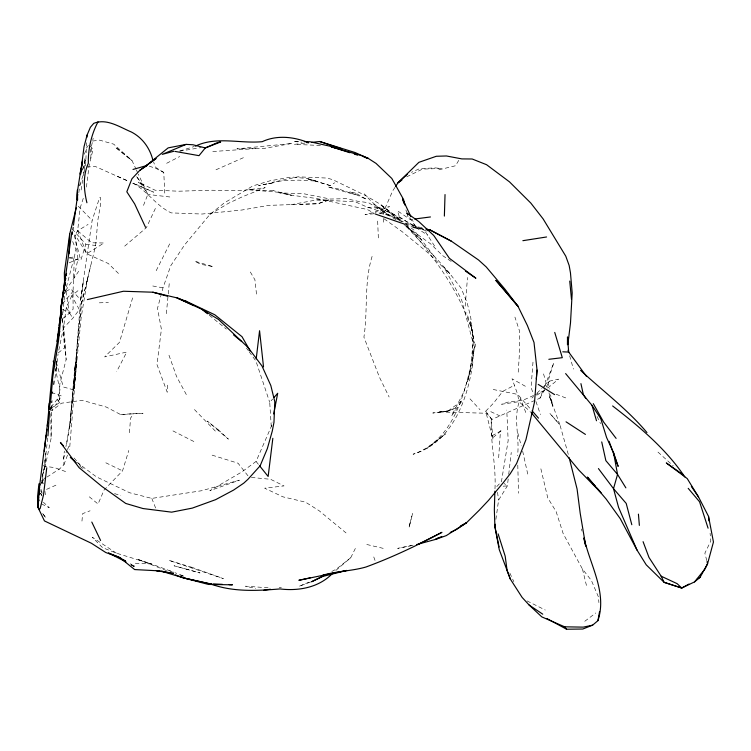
<?xml version="1.0" encoding="UTF-8"?>
<svg xmlns="http://www.w3.org/2000/svg" width="751" height="751" viewBox="0 0 751 751"><rect width="100%" height="100%" fill="white"/><g stroke="black" fill="none" stroke-linecap="round" stroke-linejoin="round"><path stroke-width="0.56" stroke-dasharray="3.75 2.82" d="M50.796 408.384L59.564 402.602L59.836 383.968L66.144 359.532L64.624 336.495L62.474 319.269M525.756 412.506L520.565 398.443C512.37 416.561 519.974 436.547 517.533 455.726M42.112 476.463L44.384 467.854L44.581 458.823M45.558 452.928L45.22 466.371L42.385 476.003M65.59 471.553L54.485 467.582L45.22 466.371L51.077 438.453L52.016 400.64M46.956 477.063L59.789 468.746L63.91 464.822L63.675 454.421L64.624 451.116M85.633 165.887L86.562 142.728M494.965 488.835C496.204 465.592 490.365 442.724 491.276 419.509L492.9 439.241L485.7 411.201L493.426 403.268L502.785 391.346L514.764 385.085M167.473 385.122L167.22 392.21L156.997 364.61L161.399 329.229L157.494 308.37L163.005 287.811L170.74 265.77L184.53 244.995L209.792 214.542L224.098 203.033L252.89 185.901L270.088 180.784L291.613 176.983L306.774 178.494L316.603 181.057L298.325 180.127L282.611 180.756L272.388 182.324L297.969 176.823L326.92 178.062L332.562 179.592L365.737 195.626L381.198 204.788L402.142 221.254M62.615 318.621L69.374 313.289L73.1 309.196L73.044 291.332L74.387 256.626L75.889 249.407L72.152 240.282M56.541 361.287L56.025 371.341L53.584 386.54M56.616 360.865L56.025 371.341L58.052 353.984M74.959 365.69L69.683 427.385L73.626 389.863L74.959 365.69L75.447 366.469L69.683 427.385L65.9 446.714M90.749 158.311L91.491 146.314M518.228 372.186L519.26 356.124L519.345 330.431L514.914 317.063M498.664 457.763L500.457 430.699M74.124 388.924L78.095 335.256L81.831 302.306L87.67 278.264L81.192 317.279L74.124 388.924L76.79 360.236L69.552 449.586M532.985 362.132L531.079 387.403L533.332 393.928M66.06 291.313L70.707 288.825L80.535 299.771L83.314 281.09L75.447 366.469L80.535 299.771L92.138 220.362L99.47 198.076L100.324 197.26L100.484 204.901L97.883 219.968L95.63 245.493L81.831 302.306M129.435 432.764L130.561 418.091L133.772 413.632L143.047 413.257L120.629 414.561L106.304 407.061L82.159 400.292L61.422 403.221L51.735 410.778L61.573 396.002L52.232 392.754M465.179 306.155L467.507 277.476M81.962 521.11L82.61 513.646L90.111 510.783M76.358 355.636L69.899 423.029L66.529 444.517M166.337 313.711L168.13 295.077M168.243 293.913L169.473 281.099M62.07 320.996L62.295 318.734M62.849 313.073L64.633 294.955M64.746 293.819L64.962 291.557M51.641 402.902L51.875 400.612M52.561 393.768L52.786 391.478M53.471 384.634L53.931 380.062M118.47 273.477L108.36 263.535L86.74 253.763L77.672 230.773L80.122 208.074L84.018 195.992M44.384 467.854L47.726 437.673M508.192 478.969L507.394 485.888L498.598 500.11L495.857 519.636M508.727 474.35L511.253 452.421M86.431 187.093L89.153 165.154L93.077 149.271L89.519 145.347M78.827 192.688L79.597 187.008M79.756 185.882L80.066 183.61M71.777 295.753L66.332 307.506L63.478 327.98L58.221 352.923L64.323 348.098L63.478 327.98L72.772 318.293L79.362 309.647L71.777 295.753L78.292 290.412M50.721 409.699L51.528 404.038M81.117 190.003L82.666 179.987M83.352 175.546L84.732 166.647L84.384 156.846M42.3 479.044L43.877 469.553L43.765 465.179M92.777 140.324L93.162 138.175M76.865 462.306L96.494 476.913L129.679 492.759L151.815 498.411L201.672 490.722L239.362 480.18L209.848 490.703L241.803 471.957L256.072 461.433L271.261 426.549L272.153 421.959M372.111 256.391C363.86 282.686 368.037 310.332 363.916 337.152L379.48 377.302L389.14 397.026M73.955 278.077L77.944 258.879L74.987 234.744L77.672 230.773L88.083 224.427M90.064 152.584L92.533 141.441M41.371 483.456L42.122 480.105L44.112 477.598M87.332 279.992L90.608 265.394M64.727 293.453L74.387 256.626L68.839 258.325M82.497 170.299L85.783 158.649L82.685 169.388M89.303 496.805L98.052 504.015L104.098 490.009L122.535 470.858L128.787 450.487M79.859 185.478L85.267 168.083M69.017 257.64L80.742 260.494L85.849 244.216L72.847 229.759M132.627 297.875L119.437 342.39L104.624 356.903L126.722 352.106L116.64 371.614M84.394 154.255L86.515 147.966L88.383 145.431M50.918 407.108L57.16 399.429L60.146 390.558L55.292 368.61M63.91 464.822L67.534 455.031M544.588 386.699L553.816 362.733L548.042 381.086L549.544 389.065M143.497 205.408L147.825 194.434L138.297 174.11M448.187 410.975L432.801 413.022L448 411.032L456.045 407.877L448.187 410.975L438.34 411.923L486.761 413.257L491.83 419.48L539.969 398.152L544.165 387.741M63.291 458.683L66.97 450.609M67.421 449.605L69.261 445.568M155.391 208.421L146.389 227.656L123.765 246.919M335.8 570.488L350.736 557.74L356.087 546.972M156.18 270.707L170.759 241.719M539.969 398.152L545.564 388.136M546.118 387.14L549.479 381.132L558.462 379.142L546.174 389.394M458.748 160.339L455.557 165.736L437.298 170.186M41.399 483.259L43.849 479.42M395.035 187.309L392.67 190.923L383.085 212.843L383.31 217.33M65.619 290.59L78.677 271.271M62.549 303.733L73.044 291.332M271.261 426.549L269.731 402.367L272.622 399.063M496.768 486.629L501.461 481.598L508.164 440.555L506.765 410.046M531.915 398.039L533.595 396.425M536.937 393.205L541.95 388.38M542.785 387.572L549.479 381.132M350.736 557.74L336.307 569.155L331.153 571.783M584.766 621.302L595.796 612.966M448 411.032L462.456 400.349L451.482 416.063L463.761 392.078L472.764 363.409L474.031 342.606L470.642 316.819L467.16 302.841L461.189 288.253L449.783 273.599L439.166 261.526L405.54 225.638M406.666 176.842L422.484 169.097L441.372 168.515L435.251 167.895L419.743 168.609L411.435 172.345M330.29 185.61L306.774 178.494L330.29 185.61L334.683 182.775M42.122 480.105L45.989 477.674M209.792 214.542L228.285 203.39L242.282 196.818L265.169 187.666L240.254 190.745L211.303 190.228L178.785 191.205L155.119 190.219L138.25 182.108L143.366 185.882L136.635 176.391M536.693 395.214L544.344 390.689M166.628 163.314L179.742 156.518M533.632 395.43L523.025 400.255L508.108 402.085L501.602 404.254L518.875 401.691L530.309 411.557M534.693 394.951L544.231 390.604M69.13 262.878L77.944 258.879M310.698 581.941L298.964 586.353L310.482 581.574M55.931 485.174L44.741 490.187L45.473 495.228M215.978 169.782L243.408 157.691M374.045 213.735L365.005 214.626L375.171 212.035L389.609 206.272L383.085 212.843L379.696 213.181M328.666 199.71L317.945 203.737L268.849 205.361L241.972 210.008L202 214.035L171.237 212.89C156.17 205.924 146.999 190.613 132.608 182.887M179.724 151.007L194.199 146.511M413.144 545.188L397.683 548.361L411.388 545.658M290.919 204.732L316.706 199.897L329.304 200.048L317.945 203.737L299.818 204.281M179.742 151.167L201.174 147.571M92.664 141.047L99.63 140.146L113.739 144.173L132.016 160.583L135.884 168.909M412.496 219.283L410.253 219.574L397.495 210.824L400.33 219.902L389.929 215.678L375.171 212.035M304.671 143.188L294.298 144.352L321.954 145.534M279.194 587.658L281.381 587.451M120.629 414.561L133.772 413.632M212.786 151.524L255.884 148.567M503.142 486.188L507.394 485.888L504.005 483.437M86.712 166.947L95.602 166.591L128.59 181.366M99.301 302.822L108.426 302.531M298.776 141.545L293.247 141.451L302.052 142.192M135.311 563.231L151.533 564.029L173.979 572.328M316.706 199.897L355.016 201.69L367.596 207.295L373.285 208.919L390.642 216.128L368.488 202.667L357.851 201.277L346.371 198.668L330.356 199.043L304.333 193.861L279.503 192.838L291.304 195.222L316.011 198.395L367.286 209.482L374.214 213.265M268.098 587.798L245.502 586.184L255.753 588.493M251.35 477.439L270.576 479.298L284 485.916L264.643 488.188L282.874 496.824L305.573 502.175L319.147 510.746L346.042 532.919M367.596 207.295C388.962 207.013 404.751 223.188 423.883 229.768M169.839 196.978L147.825 194.434L136.485 176.391M85.849 244.216L95.63 245.493M423.883 229.243L411.661 227.45L423.808 228.698M152.772 285.99L163.005 287.811M493.2 389.497L517.721 394.416L531.548 410.224M366.788 544.494L384.822 548.746M73.626 389.863L63.309 386.972L55.874 360.658M422.062 227.816C399.804 222.718 379.133 211.547 364.357 193.824M116.358 553.14L92.345 537.284L102.54 547.639L116.358 553.14L151.533 564.029L137.161 559.138L167.088 570.798M212.111 455.144L238.048 463.226L249.088 477.214M427.019 231.092L411.229 226.117L405.052 223.263M180.315 575.059L184.727 576.477L175.058 572.741M114.565 493.576L120.845 495.716M149.242 166.112L156.264 168.571L163.774 172.467L164.863 195.035M556.078 394.237L565.794 397.936M117.222 176.335L128.505 181.141M132.72 183.197L153.598 192.162L135.687 184.202M490.778 411.661L500.419 416.157M41.512 503.949L49.256 507.667L43.398 502.288M105.825 462.785L122.535 470.858M527.052 600.913L545.273 610.028M131.162 564.452L134.26 566.019L130.355 563.776M172.955 430.896L194.997 442.095M169.679 570.676L173.678 572.75M525.381 386.286L512.032 378.776L517.721 394.416L518.875 401.691M395.937 219.649L387.122 214.476L373.782 204.479L390.098 213.134L401.128 221.292M62.549 309.196L69.374 313.289L65.741 289.586M163.774 172.467L155.551 167.342L153.626 162.103M131.049 564.808L135.828 567.794M130.956 564.696L135.781 567.747M399.513 216.936L427.826 235.26M451.201 261.432L442.649 255.622L430.661 243.887L409.492 228.717L404.573 224.361M384.061 218.804L402.151 231.665L426.54 251.547L449.783 273.599L443.738 266.924L461.565 299.602L473.074 342.813L470.417 370.074L467.526 382.09L475.561 343.545C466.906 383.845 457.791 439.1 413.078 454.233C452.121 442.686 467.451 399.898 472.764 363.409L472.304 331.304L470.267 321.635L474.031 342.606L472.304 331.304L466.812 312.801M405.765 223.967L413.923 230.069L436.331 259.226M405.521 224.633L407.277 225.967C434.36 257.293 459.584 291.426 472.304 331.304M209.257 315.232L226.38 329.107M400.443 221.376L380.579 204.92L396.34 216.354L401.691 221.733M77.672 230.773L91.697 242.789L103.985 243.005L86.74 253.763L74.987 234.744M404.705 225.103L421.724 240.01L404.751 224.812M657.96 452.083L673.29 465.855M79.456 465.733L82.779 468.746M78.32 206.253L92.138 220.362M194.453 409.558L216.945 432.754M470.013 398.837L480.002 409.727M568.3 454.411L559.88 424.7L549.882 413.397L558.875 423.902M74.011 457.96L83.079 468.314M256.072 461.433L258.907 464.972M43.136 514.322L46.036 517.983L41.934 512.529M540.87 468.784L547.761 497.885L556.134 511.609L563.175 533.604L582.447 569.051L591.366 580.41L598.481 597.036L598.894 602.621M57.16 399.429L59.564 402.602M485.7 411.201L491.83 419.48M246.45 348.032L248.487 350.83M249.163 351.759L255.95 361.053L269.731 402.367M425.432 231.852L435.664 247.717M409.746 217.687L416.298 228.135L412.383 219.818M66.332 307.506L72.772 318.293M250.318 271.993L254.918 279.757L256.617 295.209M40.507 493.294L41.652 495.247M40.404 493.163L42.056 496.007M38.113 497.904L40.385 501.94M40.526 490.563L42.159 493.567M186.323 394.594L176.56 376.476L168.862 354.885M597.045 416.42L600.556 423.677M509.882 573.163L513.844 581.668M136.363 169.942L137.818 173.068M151.815 498.411L155.936 508.831M373.754 556.923L375.96 562.931M559.88 424.7L549.112 395.345L552.755 406.169L550.614 394.763M40.892 489.154L42.075 492.365M535.961 401.541L540.467 414.599M405.906 209.923L406.573 212.101M406.901 213.19L408.225 217.555M581.377 528.986L582.044 531.192M569.643 355.767L573.435 369.098M543.546 373.895L547.357 387.253M548.943 392.811L552.755 406.169M42.009 480.208L43.22 484.648M517.796 432.97L521.241 445.831M74.255 235.251L80.742 260.494M706.757 560.593L704.87 553.168L710.812 541.03L710.089 533.201M42.291 480.33L43.107 483.616M582.447 569.051L586.841 587.057M522.668 451.191L528.094 475.693M497.528 492.243L498.598 500.11M62.258 319.278L66.144 359.532M383.367 218.457L383.601 222.934M377.659 221.066L378.448 240.254M517.786 465.104L518.537 493.238M50.739 407.023L51.077 438.453M409.971 523.419L408.91 528.019L412.599 513.449L409.971 523.419M445.371 433.994L427.047 448.206L445.371 433.994M501.001 430.896L493.294 437.317L491.342 436.134L501.001 430.896M266.962 183.854L258.522 185.563L273.88 182.728L266.962 183.854M291.707 143.497L263.47 148.529L236.931 148.867L291.707 143.497M273.242 190.641L248.074 189.684L280.01 192.397L291.304 195.222L273.242 190.641M212.42 266.474L200.63 264.277L194.64 261.141L212.42 266.474M338.739 189.036L327.727 186.877L355.476 194.781L338.739 189.036M355.861 193.26L349.684 191.73L366.788 199.484L355.861 193.26M187.403 569.427L174.035 565.785L200.029 572.957L187.403 569.427M191.852 567.305L168.797 560.302L223.385 578.617L191.852 567.305M218.438 429.938L207.248 421.076L228.379 439.128L218.438 429.938M129.36 158.367L115.288 147.177L132.016 160.583L129.36 158.367"/><path stroke-width="1.13" d="M567.446 344.671L567.493 336.927L568.685 352.078L586.428 376.326M44.844 446.394L44.891 444.141C50.448 406.554 50.261 368.178 59.808 331.304M494.89 491.154L494.346 509.676L494.89 526.526L499.237 549.572L510.323 579.049L522.105 597.392L529.117 605.015L541.8 616.89L564.686 626.822L583.236 627.132L592.642 625.151L597.927 620.655C607.399 592.295 589.948 564.968 584.043 537.829M444.367 216.091L445.033 194.565M68.989 253.725L69.655 234.199L76.273 207.858M121.559 558.725L118.63 557.045L105.816 552.539L91.415 543.273L44.45 520.922L37.822 507.085L39.559 486.141L44.891 444.141M61 318.142L61.197 314.763M49.237 403.371L48.843 409.661L50.627 400.762M57.085 341.198L61.291 310.116M47.951 435.88L49.566 411.417M86.938 137.245L87.088 135.058L90.411 127.238L93.753 123.361C106.604 118.048 119.672 127.116 131.331 131.988C142.418 137.686 149.815 148.06 152.857 160.01M426.305 229.017L430.548 230.228L451.445 241.231L478.537 259.977L486.254 266.971L505.17 289.445L517.993 306.305L527.409 325.568L534.008 342.475L537.04 370.074L534.562 401.804L525.953 439.645L516.632 463.47L510.201 473.778L503.48 482.395L488.563 500.326L479.166 510.305L466.474 522.762L456.599 529.427L450.234 532.44M536.336 378.814L537.04 370.074M87.088 135.058L84.037 146.67L80.46 174.626L82.507 161.155L80.066 173.866M50.852 399.654L52.73 377.133L58.494 340.926L61.479 311.233L60.54 309.684L64.117 287.708M39.634 509.769L37.822 507.085L38.695 497.021M38.892 494.778L39.568 486.948L38.367 496.88M46.759 467.751L43.502 494.993L40.15 508.568M256.213 358.809L259.564 330.731L263.526 366.939M57.217 341.752L57.498 339.443M57.921 335.979L58.203 333.669M58.475 331.36L58.897 327.887M59.179 325.577L61.15 309.412M61.573 305.948L64.53 281.691L64.351 272.951L69.655 234.199M44.243 451.21L46.187 435.054M46.468 432.754L46.891 429.29M47.304 425.826L47.726 422.372M60.089 320.621L60.493 317.344M60.756 315.157L61.169 311.881M272.838 438.302L268.145 476.472L259.621 465.855M567.84 344.596L570.488 323.033L572.187 292.899L570.46 272.82L569.145 265.45L565.775 256.175L543.123 218.907L530.826 203.08L509.497 181.864L486.564 164.704L472.182 158.996L461.846 158.902L446.423 155.973L436.303 156.274L418.889 162.329L397.992 182.803L395.627 186.408M38.93 483.813L37.55 496.899L37.822 507.085M72.209 234.406L72.528 232.087M72.847 229.759L73.166 227.469M73.485 225.169L77.766 194.152M495.209 524.226L494.89 526.526L499.058 546.981M71.936 231.824L60.671 309.966L63.394 292.899M62.324 301.142L62.68 298.832M63.028 296.514L63.384 294.195M63.91 290.731L64.257 288.412M64.614 286.093L64.962 283.784M66.201 275.683L66.548 273.364M80.873 169.51L76.818 195.26L77.118 199.785M63.76 290.628L65.027 282.667M65.393 280.386L65.75 278.114M64.492 285.399L64.868 283.08M65.253 280.771L65.628 278.461M597.927 620.655L599.57 611.567M273.702 413.932L277.692 393.28L274.068 397.41M39.559 486.141L40.132 483.991M98.024 121.775C91.34 134.485 88.055 148.886 88.336 163.23C82.751 175.8 83.755 189.693 86.909 202.751M595.609 486.479L587.385 477.092L606.113 499.002L620.242 518.641L637.036 550.107L646.226 564.827L664.109 582.335L681.72 588.033L694.534 581.903L700.073 577.331L707.564 563.766L713.45 542.006L708.54 516.416L698.524 496.955L687.221 478.575L666.297 462.935L683.513 475.026L684.818 476.932M694.534 581.903L704.992 568.995L707.564 563.766L707.029 561.645M155.119 159.231L139.911 170.233L131.941 178.766L126.816 191.777L134.664 203.915L145.563 227.365M407.277 174.213L397.992 182.803L401.851 180.156M332.505 573.407C319.072 587.489 298.691 591.244 279.992 588.934C256.645 590.877 232.425 592.135 210.083 583.752M147.881 164.525L145.112 166.544L168.158 147.881L186.135 144.389L192.96 144.765L205.314 147.928L220.672 141.977L217.499 142.596L205.314 147.928L199.006 155.664L175.124 151.43M149.731 163.183L156.208 158.47M139.911 170.233L147.234 165.408L133.002 169.454M697.294 579.012L700.073 577.331M643.072 541.659L648.986 557.439L661.143 576.195L664.109 582.335L681.72 588.033L688.977 584.053M438.396 537.857L435.392 539.471L416.739 544.522M460.457 526L466.474 522.762L446.282 535.613L435.392 539.471L441.757 536.458M323.944 575.454L311.581 581.762L323.005 576.364L346.615 570.507M418.664 544.053L441.935 532.337C417.321 545.376 392.097 557.439 365.925 567.024C351.862 571.07 336.983 571.126 322.883 575.144M186.135 144.389L162.235 154.368L173.988 151.233M592.642 625.151L582.804 629.028L566.573 629.225L547.038 618.636M195.316 146.163C216.457 136.034 239.813 143.788 262.212 141.686C276.894 134.786 294.007 136.748 308.661 142.737L306.464 142.559M87.379 299.583L123.436 291.247L152.838 292.214L176.945 297.865L186.661 301.461L214.795 314.772L242.029 336.72L250.149 350.914M310.304 577.838L298.87 580.288L346.624 570.422M263.732 590.295L270.351 589.225M522.865 240.686L546.578 236.978M414.749 218.992L430.464 216.955M548.831 359.297L562.302 357.683L554.745 332.421M311.59 142.418L319.654 141.507L355.063 152.528L368.347 158.461L376.035 163.399L391.806 178.447L403.55 199.494L405.005 205.136M304.305 141.639L309.844 141.732L341.442 148.745L319.654 141.507M562.781 351.815L568.685 352.078M213.434 583.912L222.371 584.334M229.083 584.653L232.434 584.813L208.459 584.438L183.676 577.941L160.733 570.976M427.216 229.74L430.548 230.228L451.445 241.231M333.416 147.421L341.442 148.745M161.887 571.211L173.35 573.511L156.302 570.647L159.625 570.891L134.626 569.568L120.338 558.002M426.052 229.205L430.548 230.228M152.838 292.214L167.492 296.223M182.146 300.222L186.661 301.461M354.331 154.105L357.56 155.119M364.038 157.128L368.347 158.461L362.583 155.973L331.078 146.736L349.947 152.735M375.106 213.951L404.958 224.286M175.218 574.853L183.676 577.941L212.129 584.306L183.676 577.941L180.672 576.383M193.993 305.629L176.945 297.865L202.057 309.384L218.513 319.457L247.98 347.394L261.968 365.953L270.82 385.526L274.81 401.747L273.965 422.391L272.238 431.224L267.337 448.61L260.128 465.845L247.896 479.373L243.822 483.1L233.561 490.093L215.621 499.659L192.284 508.117L171.632 512.163L142.99 508.54L125.746 503.452L101.826 486.366L79.08 467.666L60.418 442.442L63.441 445.887M661.143 576.195L677.139 583.668L681.72 588.033M125.999 561.851L108.454 552.989L118.63 557.045L125.314 561.222M123.511 559.852L125.464 560.969M538.223 384.381L554.585 394.613M566.038 421.827L585.423 434.416M529.117 605.015L542.748 614.177M465.442 271.12L475.881 278.217L449.37 258.269L433.731 235.467L418.861 221.629L406.77 212.937L407.962 214.833M612.619 405.953C638.726 426.136 664.597 447.662 683.513 475.026L681.814 473.496M202.057 309.384L207.454 313.768M233.589 334.955L241.7 341.527M580.57 370.327C602.753 390.989 627.385 409.239 646.949 432.557M70.322 457.434L76.133 462.719M601.532 493.323L578.805 470.07L531.051 412.421M532.318 411.097L538.467 418.129M597.111 488.178L600.096 491.595M565.625 373.585L592.023 405.399L600.762 418.645L606.573 437.457L613.586 452.787L618.139 466.39L609.099 441.316M688.207 488.347L699.557 501.771L708.08 528.188M564.686 626.822L566.573 629.225M616.111 438.387L603.635 422.071L593.281 403.644M598.434 468.577L613.511 488.666L626.203 503.414L631.807 524.733M691.342 486.47L698.524 496.955M585.714 398.283L583.33 394.463L580.927 383.63M625.874 487.859L617.547 474.425L605.86 460.645L601.729 441.926M91.8 522.058L100.596 540.485M410.919 216.701L402.611 199.024L403.925 203.39M637.036 550.107L618.571 507.385L613.511 488.666L617.547 474.425L613.586 452.787M510.323 579.049L507.103 570.497L505.188 556.209L498.101 533.858M592.023 405.399L596.491 420.757M568.056 350.219L568.695 352.435M53.246 361.1L54.701 366.469M583.827 538.627L585.733 546.118L580.204 513.29L577.078 489.023L569.174 457.744M64.53 281.691L65.046 285.07M60.54 309.684L61.15 314.209M61.911 314.678L61.479 311.233L61.817 314.678M569.737 281.081L571.483 299.302M708.54 516.416L708.953 520.884M638.425 514.135L639.364 525.381M77.306 190.022L77.616 199.991M503.47 289.088L495.82 280.348L517.993 306.305L503.47 289.088"/></g></svg>
